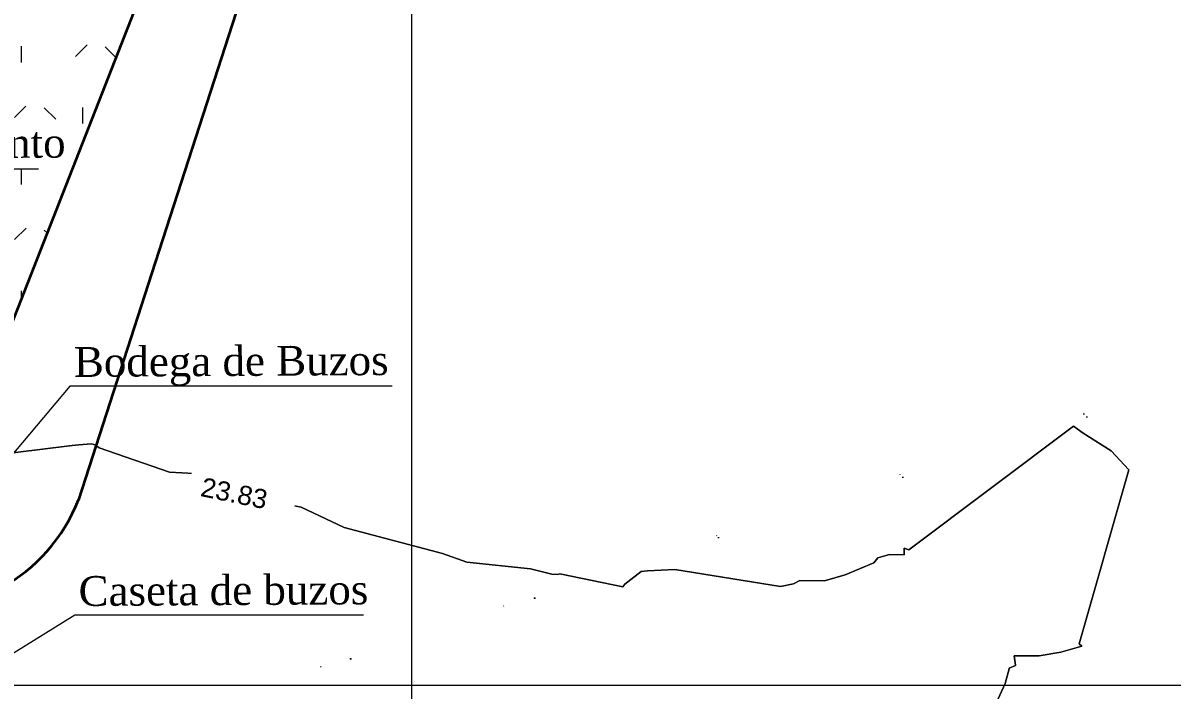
# Model space of a CAD drawing. Header units: metres. Extents: x -207 to 246, y -187 to 169.
# Drawn here: x 26.9 to 94.4, y -131.4 to -92.2 of the extents above; entities that cross this region are included whole.
import ezdxf

# ---------------------------------------------------------------- set-up
doc = ezdxf.new("R2010")
doc.units = ezdxf.units.M
for name, color, linetype, lineweight in [('ACHURADO', 7, 'Continuous', 9), ('BORDE CAMINO', 7, 'Continuous', 35), ('C-TOPO', 7, 'Continuous', 9), ('C-TOPO-LABL', 7, 'Continuous', 9), ('C-TOPO-MAJR', 7, 'Continuous', 35), ('grilla', 7, 'Continuous', 9)]:
    doc.layers.add(name, color=color, linetype=linetype, lineweight=lineweight)
doc.layers.add('PR10-ARQ-PL-001-Emplazamiento-C-1_dwg', color=7, linetype='Continuous', lineweight=9, true_color=0x767676)
doc.layers.add('TEXTO', color=5, linetype='Continuous', lineweight=9, true_color=0x0000ff)
doc.styles.add('Arial_2', font='arial.ttf', dxfattribs={"height": 1.125})
doc.styles.add('Times New Roman', font='times.ttf', dxfattribs={"height": 1.75})
pattern_1 = [(90, (-655750.258, -5498481.082), (-3.592, 3.592), [0.9525, -6.232]), (45, (-655750.258, -5498481.082), (-3.5921024484, 3.5921024484), [0.9525, -4.127]), (135, (-655750.258, -5498481.082), (-3.5921024484, -3.5921024484), [0.9525, -4.127])]

# ---------------------------------------------------------------- blocks, each defined once
blk = doc.blocks.new('PR10-ARQ-PL-001-Emplazamiento-C-1_dwg-674643-PLANTA SUPERFICIES')
at = {"layer": 'ACHURADO'}
h = blk.add_hatch(dxfattribs=at)
h.set_pattern_fill('FP_1', color=256, style=0, pattern_type=2)
h.set_pattern_definition(pattern_1)
h.paths.add_polyline_path([(19.275, -116.438), (17.327, -117.555), (16.023, -117.681), (15.836, -118.593), (15.64, -118.553), (15.814, -117.703), (15.33, -117.77), (15.92, -117.187), (16.473, -114.489), (16.282, -114.203), (16.514, -114.289), (17.373, -110.102), (-5.102, -101.293), (-5.029, -101.107), (17.602, -109.977), (16.807, -113.854), (18.008, -114.584)])
h.paths.add_polyline_path([(14.883, -121.031), (15.235, -121.025), (15.586, -121.007), (15.936, -120.977), (16.285, -120.935), (16.671, -120.873), (16.978, -120.814), (17.321, -120.736), (17.661, -120.647), (17.997, -120.545), (18.33, -120.432), (18.659, -120.308), (18.983, -120.172), (18.713, -118.611), (19.275, -116.438), (21.508, -116.196), (22.661, -116.543), (23.385, -116.465), (23.557, -116.196), (23.721, -115.921), (23.876, -115.641), (24.022, -115.356), (24.159, -115.067), (24.287, -114.774), (24.406, -114.477), (58.185, -28.343), (58.254, -28.108), (58.312, -27.87), (58.358, -27.629), (58.392, -27.386), (58.414, -27.142), (58.424, -26.897), (58.421, -26.651), (58.407, -26.407), (58.381, -26.163), (58.343, -25.921), (58.293, -25.681), (58.232, -25.443), (58.158, -25.209), (58.074, -24.979), (57.978, -24.753), (57.871, -24.533), (57.754, -24.318), (57.626, -24.108), (57.488, -23.906), (57.34, -23.71), (57.183, -23.522), (57.016, -23.342), (56.841, -23.17), (56.658, -23.007), (56.467, -22.853), (56.269, -22.709), (56.064, -22.575), (55.852, -22.451), (44.562, -17.428), (32.704, -11.966), (21.603, -7.179), (20.9, -6.999), (20.193, -6.83), (19.484, -6.674), (18.772, -6.529), (18.058, -6.397), (17.342, -6.276), (16.624, -6.168), (15.905, -6.071), (15.183, -5.987), (14.895, -5.973), (14.606, -5.971), (14.317, -5.981), (14.029, -6.002), (13.742, -6.035), (13.457, -6.079), (13.173, -6.135), (12.892, -6.202), (12.614, -6.281), (12.339, -6.37), (12.069, -6.471), (11.802, -6.582), (11.54, -6.704), (11.283, -6.836), (11.032, -6.978), (10.787, -7.131), (10.548, -7.293), (10.315, -7.465), (10.09, -7.646), (9.872, -7.835), (9.662, -8.034), (9.384, -8.284), (9.113, -8.542), (8.596, -9.084), (8.351, -9.366), (8.115, -9.656), (7.888, -9.954), (7.67, -10.258), (7.462, -10.569), (7.263, -10.887), (7.075, -11.21), (6.897, -11.539), (6.729, -11.874), (6.572, -12.213), (6.426, -12.558), (6.29, -12.907), (6.166, -13.26), (-6.848, -46.55), (-6.344, -46.736), (-6.287, -46.582), (-5.755, -46.779), (7.902, -11.919), (8.941, -10.094), (10.457, -8.289), (12.94, -7.061), (15.443, -6.87), (20.083, -8.71), (20.547, -7.565), (20.733, -7.639), (20.194, -8.969), (15.412, -7.073), (12.994, -7.258), (10.583, -8.449), (9.106, -10.208), (8.083, -12.005), (-23.285, -92.075), (-23.471, -92.003), (-5.899, -47.147), (-6.424, -46.953), (-6.9, -46.685), (-10.249, -55.252), (-17.957, -76.206), (-22.175, -86.918), (-22.274, -87.115), (-22.383, -87.308), (-22.502, -87.494), (-22.63, -87.675), (-22.767, -87.849), (-22.912, -88.015), (-23.066, -88.174), (-23.227, -88.325), (-23.396, -88.468), (-23.572, -88.602), (-23.754, -88.727), (-23.943, -88.843), (-24.137, -88.949), (-24.336, -89.045), (-24.495, -89.155), (-24.647, -89.274), (-24.791, -89.403), (-24.927, -89.54), (-25.054, -89.686), (-25.171, -89.84), (-25.376, -90.167), (-25.463, -90.34), (-25.538, -90.518), (-25.602, -90.7), (-25.655, -90.886), (-25.696, -91.075), (-25.725, -91.266), (-25.77, -93.298), (-25.73, -93.442), (-25.679, -93.583), (-25.615, -93.719), (-25.541, -93.849), (-25.456, -93.972), (-25.258, -94.196), (-25.145, -94.295), (-25.025, -94.384), (-24.952, -94.188), (-25.106, -94.131), (-24.943, -93.69), (-24.572, -93.827), (-24.735, -94.268), (-24.857, -94.484), (-24.639, -94.582), (-24.409, -94.65), (-16.238, -96.856), (-9.333, -99.776), (-9.122, -99.888), (-8.917, -100.011), (-8.719, -100.145), (-8.528, -100.289), (-8.345, -100.443), (-8.171, -100.606), (-8.005, -100.778), (-7.848, -100.959), (-7.701, -101.148), (-7.565, -101.344), (-7.438, -101.547), (-7.323, -101.756), (-7.219, -101.971), (-7.126, -102.191), (-7.045, -102.416), (-6.976, -102.645), (-6.919, -102.877), (-6.874, -103.112), (-6.821, -103.587), (-6.814, -103.826), (-6.819, -104.065), (-6.837, -104.303), (-6.867, -104.54), (-6.91, -104.776), (-6.965, -105.008), (-7.032, -105.238), (-7.111, -105.463), (-7.202, -105.684), (-7.304, -105.9), (-9.061, -109.297), (-9.147, -109.511), (-9.222, -109.728), (-9.284, -109.95), (-9.334, -110.174), (-9.372, -110.401), (-9.397, -110.63), (-9.41, -110.86), (-9.41, -111.09), (-9.398, -111.32), (-9.373, -111.548), (-9.335, -111.775), (-9.285, -112), (-9.223, -112.222), (-9.149, -112.439), (-9.063, -112.653), (-8.965, -112.861), (-8.856, -113.064), (-8.737, -113.26), (-8.606, -113.45), (-8.465, -113.632), (-7.995, -113.938), (-7.519, -114.234), (-7.036, -114.519), (-6.547, -114.794), (-6.052, -115.058), (-5.552, -115.312), (-5.046, -115.554), (-4.019, -116.006), (-3.499, -116.215), (-2.974, -116.413), (-2.445, -116.6), (-1.912, -116.775), (-1.375, -116.938), (-0.835, -117.09), (-0.292, -117.23), (0.254, -117.359), (0.802, -117.475), (1.598, -117.626), (3.182, -117.964), (3.97, -118.152), (4.755, -118.352), (5.537, -118.564), (6.315, -118.789), (7.09, -119.025), (7.86, -119.274), (8.627, -119.535), (9.223, -119.746), (10.424, -120.139), (11.7, -120.505), (12.25, -120.648), (12.865, -120.796), (13.482, -120.933), (13.83, -120.976), (14.181, -121.006), (14.532, -121.025)])
h.paths.add_polyline_path([(22.149, -114.705), (22.164, -114.693), (22.181, -114.697)])
h.paths.add_polyline_path([(16.282, -114.203), (16.116, -114.142), (16.202, -114.084)])
h.paths.add_polyline_path([(39.665, -75.099), (36.369, -73.775), (43.198, -56.768), (46.494, -58.092)])
h = blk.add_hatch(dxfattribs=at)
h.set_pattern_fill('FP_1', color=256, style=0, pattern_type=2)
h.set_pattern_definition(pattern_1)
h.paths.add_polyline_path([(15.217, -149.909), (15.143, -149.871), (15.106, -149.875)])
h.paths.add_polyline_path([(-0.749, -148.458), (-0.823, -148.421), (-0.86, -148.425)])
h.paths.add_polyline_path([(26.48, -147.805), (26.595, -147.76), (26.556, -147.729)])
h.paths.add_polyline_path([(14.502, -147.706), (14.54, -147.696), (14.519, -147.691)])
h.paths.add_polyline_path([(34.218, -147.403), (34.144, -147.365), (34.107, -147.369)])
h.paths.add_polyline_path([(26.003, -147.167), (27.498, -146.809), (26.499, -146.141), (25.731, -146.395), (25.768, -146.406), (25.729, -147.107)])
h.paths.add_polyline_path([(27.605, -146.134), (27.915, -146.382), (28.07, -146.34)])
h.paths.add_polyline_path([(26.498, -144.578), (26.629, -145.702), (27.59, -146.122), (26.579, -144.608)])
h.paths.add_polyline_path([(20.043, -143.819), (19.213, -143.313), (19.209, -143.146), (18.022, -142.948), (19.238, -143.89)])
h.paths.add_polyline_path([(22.205, -146.411), (23.294, -145.517), (24.617, -145.592), (24.458, -144.674), (25.787, -144.316), (26.498, -144.578), (26.459, -144.242), (25.098, -141.969), (23.948, -142.628), (23.033, -142.628), (23.158, -142.39), (23.105, -141.901), (21.466, -142.529), (20.172, -143.807), (20.043, -143.819), (20.709, -144.224), (21.339, -145.145), (21.316, -144.793), (21.797, -144.548), (22.288, -145.452)])
h.paths.add_polyline_path([(33.503, -145.2), (33.541, -145.19), (33.52, -145.185)])
h.paths.add_polyline_path([(25.949, -144.479), (25.932, -144.43), (25.898, -144.421)])
h.paths.add_polyline_path([(23.37, -143.428), (23.567, -143.082), (23.65, -143.033)])
h.paths.add_polyline_path([(23.09, -143.822), (23.37, -143.428), (23.171, -143.775)])
h.paths.add_polyline_path([(21.241, -143.672), (21.004, -143.461), (21.224, -143.44)])
h.paths.add_polyline_path([(43.366, -143.344), (43.292, -143.307), (43.255, -143.311)])
h.paths.add_polyline_path([(42.947, -143.218), (54.691, -138.269), (54.222, -138.128), (44.653, -142.448)])
h.paths.add_polyline_path([(39.26, -143.186), (42.032, -142.82), (41.748, -140.663), (39.876, -138.936), (41.238, -141.209), (41.37, -142.349), (40.34, -142.298)])
h.paths.add_polyline_path([(39.26, -143.186), (39.876, -138.936), (39.213, -141.501), (39.06, -141.707), (39.341, -142.242), (39.336, -142.298)])
h.paths.add_polyline_path([(39.26, -143.186), (38.827, -138.761), (36.423, -141.592), (37.679, -142.298)])
h.paths.add_polyline_path([(42.785, -143.169), (54.802, -138.303), (54.729, -138.265), (44.653, -142.402)])
h.paths.add_polyline_path([(38.276, -140.172), (38.234, -139.595), (38.605, -139.595)])
h.paths.add_polyline_path([(38.394, -141.92), (37.785, -141.03), (38.276, -140.172)])
h.paths.add_polyline_path([(19.915, -141.065), (19.841, -141.028), (19.804, -141.032)])
h.paths.add_polyline_path([(11.337, -140.988), (115.539, -106.72), (115.07, -106.579), (16.671, -139.219)])
h.paths.add_polyline_path([(11.7, -140.829), (115.65, -106.754), (115.577, -106.716), (16.671, -139.197)])
h.paths.add_polyline_path([(11.7, -140.829), (115.539, -106.72), (115.07, -106.579), (16.671, -139.182)])
h.paths.add_polyline_path([(37.577, -140.254), (37.606, -140.217), (37.609, -140.236)])
h.paths.add_polyline_path([(2.231, -139.793), (2.268, -139.783), (2.248, -139.778)])
h.paths.add_polyline_path([(43.982, -139.094), (43.909, -139.057), (43.871, -139.061)])
h.paths.add_polyline_path([(19.2, -138.863), (19.238, -138.853), (19.217, -138.848)])
h.paths.add_polyline_path([(43.268, -136.892), (43.305, -136.882), (43.285, -136.877)])
at = {"layer": 'BORDE CAMINO'}
blk.add_line((58.185, -28.343), (24.338, -114.65), dxfattribs=at)
at = {"layer": 'BORDE CAMINO', "flags": 128}
blk.add_lwpolyline([(63.99, -30.799), (58.456, -42.492), (49.757, -63.695), (41.154, -86.178), (34.673, -106.237), (30.167, -120.185)], dxfattribs=at)
at = {"layer": 'BORDE CAMINO'}
blk.add_arc((20.784, -116.53), 10.069, 258.80832, 338.71501, dxfattribs=at)
at = {"layer": 'C-TOPO', "flags": 128}
for points in [[(26.483, -124.831), (27.281, -124.223), (28.013, -123.539), (28.675, -122.785), (28.717, -122.726), (29.258, -121.97), (29.757, -121.1), (30.167, -120.185), (31.092, -117.32), (33.468, -109.967), (33.629, -109.468), (33.688, -109.286), (33.716, -109.201), (34.24, -107.577), (34.673, -106.237), (35.676, -103.134), (36.181, -101.571), (36.545, -100.444), (38.369, -94.798), (39.42, -91.544)], [(39.42, -91.544), (38.369, -94.798), (36.545, -100.444), (36.181, -101.571), (35.676, -103.134), (34.673, -106.237), (34.24, -107.577), (33.716, -109.201), (33.688, -109.286), (33.629, -109.468), (33.468, -109.967), (31.092, -117.32), (30.167, -120.185), (29.757, -121.1), (29.258, -121.97), (28.717, -122.726), (28.675, -122.785), (28.013, -123.539), (27.281, -124.223), (26.483, -124.831)], [(24.338, -114.65), (27.012, -107.832), (27.02, -107.811), (27.067, -107.691), (27.212, -107.323), (27.527, -106.52), (27.943, -105.459), (28.198, -104.807), (28.314, -104.511), (28.394, -104.307), (28.476, -104.099), (29.457, -101.598), (32.155, -94.717), (36.232, -84.322)], [(36.232, -84.322), (32.155, -94.717), (29.457, -101.598), (28.476, -104.099), (28.394, -104.307), (28.314, -104.511), (28.198, -104.807), (27.943, -105.459), (27.527, -106.52), (27.212, -107.323), (27.067, -107.691), (27.02, -107.811), (27.012, -107.832), (24.338, -114.65)]]:
    blk.add_lwpolyline(points, dxfattribs=at)
at = {"layer": 'C-TOPO-MAJR', "color": 1, "lineweight": 9, "true_color": 0xff0000, "flags": 128}
blk.add_lwpolyline([(83.894, -132.58), (84.615, -130.984), (84.849, -130.137), (84.863, -130.087), (85.232, -129.935), (85.23, -129.922), (85.147, -129.367), (86.617, -129.364), (87.887, -129.148), (89.129, -128.802), (88.98, -128.659), (91.892, -118.429), (90.861, -117.307), (89.204, -116.268), (88.646, -115.869), (78.956, -123.132), (78.688, -123.043), (78.68, -123.42), (77.824, -123.412), (77.148, -123.6), (76.9, -123.903), (75.215, -124.612), (73.996, -124.951), (72.558, -124.938), (72.188, -125.129), (71.41, -125.292), (65.203, -124.295), (63.598, -124.363), (63.225, -124.412), (62.274, -125.152), (62.154, -125.31), (58.45, -124.548), (58.309, -124.585), (57.976, -124.568), (56.727, -124.249), (52.993, -123.849), (51.549, -123.345), (45.773, -121.821), (43.252, -120.619), (39.006, -119.755), (36.961, -118.644), (35.517, -118.565), (31.371, -117.127), (31.291, -117.072), (31.199, -116.988), (30.928, -116.897), (30.185, -116.962), (29.798, -116.996), (26.463, -117.416)], dxfattribs=at)
at = {"layer": 'grilla'}
for p, q in [((49.742, 166.258), (49.742, -186.737)), ((16.373, -131.082), (240.531, -131.082))]:
    blk.add_line(p, q, dxfattribs=at)
at = {"layer": 'TEXTO', "flags": 128}
for points in [[(27.818, -100.749), (5.249, -100.749), (7.121, -128.748)], [(48.603, -113.507), (29.662, -113.507), (16.338, -129.352)], [(46.916, -126.975), (29.939, -126.975), (24.09, -130.605)]]:
    blk.add_lwpolyline(points, dxfattribs=at)
at = {"layer": 'C-TOPO-LABL', "insert": (37.074, -118.78), "char_height": 1.125, "width": 5.2338, "attachment_point": 1, "rotation": 348.49863, "line_spacing_factor": 0.941778, "style": 'Arial_2'}
blk.add_mtext(' 23.83', dxfattribs=at)
at = {"layer": 'TEXTO', "char_height": 1.75, "attachment_point": 1, "rotation": 0.34316, "line_spacing_factor": 1.029793, "style": 'Times New Roman'}
for s, insert, width in [('Taller mantenimiento', (6.573, -98.459), 27.13079), ('Bodega de Buzos', (29.885, -111.216), 22.03003), ('Caseta de buzos', (30.163, -124.684), 20.27114)]:
    blk.add_mtext(s, dxfattribs=dict(at, insert=insert, width=width))

msp = doc.modelspace()

# ---------------------------------------------------------------- linework, layer by layer
at = {"layer": 'C-TOPO'}
for p, q in [((32.155, -94.717), (36.232, -84.322)), ((36.232, -84.322), (32.155, -94.717)), ((39.42, -91.544), (38.369, -94.798)), ((38.369, -94.798), (39.42, -91.544)), ((29.457, -101.598), (32.155, -94.717)), ((32.155, -94.717), (29.457, -101.598)), ((38.369, -94.798), (36.545, -100.444)), ((36.545, -100.444), (38.369, -94.798)), ((36.545, -100.444), (36.181, -101.571)), ((36.181, -101.571), (36.545, -100.444)), ((28.476, -104.099), (29.457, -101.598)), ((29.457, -101.598), (28.476, -104.099)), ((36.181, -101.571), (35.676, -103.134)), ((35.676, -103.134), (36.181, -101.571)), ((35.676, -103.134), (34.673, -106.237)), ((34.673, -106.237), (35.676, -103.134)), ((28.198, -104.807), (28.314, -104.511)), ((28.314, -104.511), (28.198, -104.807)), ((28.314, -104.511), (28.394, -104.307)), ((28.394, -104.307), (28.314, -104.511)), ((28.394, -104.307), (28.476, -104.099)), ((28.476, -104.099), (28.394, -104.307)), ((27.943, -105.459), (28.198, -104.807)), ((28.198, -104.807), (27.943, -105.459)), ((27.527, -106.52), (27.943, -105.459)), ((27.943, -105.459), (27.527, -106.52)), ((27.212, -107.323), (27.527, -106.52)), ((27.527, -106.52), (27.212, -107.323)), ((34.673, -106.237), (34.24, -107.577)), ((34.24, -107.577), (34.673, -106.237)), ((27.067, -107.691), (27.212, -107.323)), ((27.212, -107.323), (27.067, -107.691)), ((24.338, -114.65), (27.012, -107.832)), ((27.012, -107.832), (24.338, -114.65)), ((27.012, -107.832), (27.02, -107.811)), ((27.02, -107.811), (27.012, -107.832)), ((27.02, -107.811), (27.067, -107.691)), ((27.067, -107.691), (27.02, -107.811)), ((34.24, -107.577), (33.716, -109.201)), ((33.716, -109.201), (34.24, -107.577)), ((33.688, -109.286), (33.629, -109.468)), ((33.629, -109.468), (33.688, -109.286)), ((33.716, -109.201), (33.688, -109.286)), ((33.688, -109.286), (33.716, -109.201)), ((33.468, -109.967), (31.092, -117.32)), ((31.092, -117.32), (33.468, -109.967)), ((33.629, -109.468), (33.468, -109.967)), ((33.468, -109.967), (33.629, -109.468)), ((31.092, -117.32), (30.167, -120.185)), ((30.167, -120.185), (31.092, -117.32)), ((30.167, -120.185), (29.757, -121.1)), ((29.757, -121.1), (30.167, -120.185)), ((29.757, -121.1), (29.258, -121.97)), ((29.258, -121.97), (29.757, -121.1)), ((29.258, -121.97), (28.717, -122.726)), ((28.717, -122.726), (29.258, -121.97)), ((28.675, -122.785), (28.013, -123.539)), ((28.013, -123.539), (28.675, -122.785)), ((28.717, -122.726), (28.675, -122.785)), ((28.675, -122.785), (28.717, -122.726)), ((28.013, -123.539), (27.281, -124.223)), ((27.281, -124.223), (28.013, -123.539)), ((27.281, -124.223), (26.483, -124.831)), ((26.483, -124.831), (27.281, -124.223))]:
    msp.add_line(p, q, dxfattribs=at)
at = {"layer": 'C-TOPO-MAJR', "color": 1, "lineweight": 9, "true_color": 0xff0000, "flags": 128}
for points in [[(31.199, -116.988), (31.291, -117.072), (31.371, -117.127), (35.517, -118.565), (36.961, -118.644), (39.006, -119.755), (43.252, -120.619), (45.773, -121.821), (51.549, -123.345), (52.993, -123.849), (56.727, -124.249), (57.976, -124.568), (58.309, -124.585), (58.45, -124.548), (62.154, -125.31), (62.274, -125.152), (63.225, -124.412), (63.598, -124.363), (65.203, -124.295), (71.41, -125.292), (72.188, -125.129), (72.558, -124.938), (73.996, -124.951), (75.215, -124.612), (76.9, -123.903), (77.148, -123.6), (77.824, -123.412), (78.68, -123.42), (78.688, -123.043), (78.956, -123.132), (88.646, -115.869), (89.204, -116.268), (90.861, -117.307), (91.892, -118.429), (88.98, -128.659), (89.129, -128.802), (87.887, -129.148), (86.617, -129.364), (85.147, -129.367), (85.23, -129.922), (85.232, -129.935), (84.863, -130.087), (84.849, -130.137), (84.615, -130.984), (83.894, -132.58)], [(22.026, -118.099), (22.314, -117.994), (23.069, -117.718), (23.512, -117.617), (23.673, -117.597), (23.968, -117.51), (24.239, -117.482), (25.373, -117.455), (26.463, -117.416), (29.798, -116.996), (30.185, -116.962), (30.928, -116.897), (31.199, -116.988)]]:
    msp.add_lwpolyline(points, dxfattribs=at)

# ---------------------------------------------------------------- block references
at = {"layer": 'PR10-ARQ-PL-001-Emplazamiento-C-1_dwg', "color": 7}
msp.add_blockref('PR10-ARQ-PL-001-Emplazamiento-C-1_dwg-674643-PLANTA SUPERFICIES', (0, 0), dxfattribs=at)

# ---------------------------------------------------------------- next in the draw order: texts
at = {"layer": 'C-TOPO-LABL', "insert": (37.075, -118.773), "char_height": 1.125, "width": 5.74249, "attachment_point": 1, "rotation": 348.49863, "line_spacing_factor": 0.941778, "style": 'Arial_2', "bg_fill": 3, "box_fill_scale": 1.25, "bg_fill_color": 256, "bg_fill_true_color": 13158600, "bg_fill_transparency": 0}
msp.add_mtext(' 23.83 ', dxfattribs=at)

doc.saveas('drawing.dxf')
